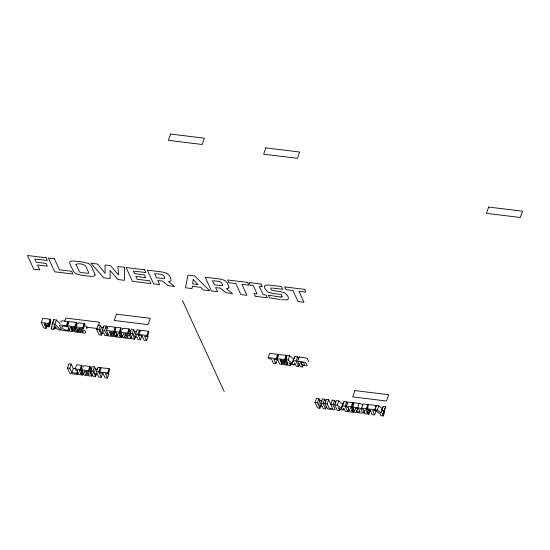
<?xml version="1.0" encoding="UTF-8"?>
<svg xmlns="http://www.w3.org/2000/svg" width="550" height="550" viewBox="0 0 550 550"><rect width="100%" height="100%" fill="white"/><g stroke="black" fill="none" stroke-linecap="round" stroke-linejoin="round"><path stroke-width="0.82" d="M54.12 327.422L54.34 325.71L56.251 327.683L54.12 327.422L54.608 326.019M53.838 329.285L53.989 328.371L57.324 328.783L58.369 329.835L60.974 330.151L54.917 324.218L52.25 323.895L51.239 328.962L53.838 329.285L54.326 327.876M52.992 323.304L53.721 319.681L56.382 320.004L60.019 323.565M41.284 322.554L42.749 318.34L50.153 319.248L50.655 320.347L49.191 324.562L44.186 323.95L44.784 325.243L48.716 325.724L49.218 326.824L45.286 326.343L46.207 328.35L43.801 328.054L41.284 322.554L48.689 323.462L49.191 324.562M44.784 325.243L45.272 323.84M46.207 328.35L46.936 326.239M48.689 323.462L50.153 319.248M48.716 325.724L50.181 321.509L50.689 322.609L49.218 326.824M52.25 323.895L53.721 319.681M51.239 328.962L51.968 326.858M54.917 324.218L56.382 320.004M64.708 321.234L65.801 318.086L99.619 322.218L98.526 325.373M66.351 325.621L59.977 325.036A1.87 0.887 19.2 0 0 59.51 325.339L61.442 329.691A1.925 0.914 19.2 0 0 62.549 330.289L63.972 330.598A37.606 17.868 19.2 0 0 65.01 330.715L68.833 331.038L68.351 329.979C64.027 331.643 57.042 324.115 66.859 326.721L66.351 325.621L67.822 321.406L61.442 320.822A1.87 0.887 19.2 0 0 60.974 321.124L61.071 322.066M66.859 326.721L68.324 322.506L67.822 321.406M67.458 325.751L68.922 321.537L76.319 322.444L76.828 323.544L75.364 327.759L70.359 327.147L70.847 328.206L74.779 328.687L75.281 329.787L71.349 329.306L71.871 330.447L76.869 331.059L77.378 332.159L69.974 331.251L67.458 325.751L74.855 326.659L75.364 327.759M68.351 329.979L69.08 327.876M68.833 331.038L69.568 328.934M70.847 328.206L71.335 326.803M71.871 330.447L72.359 329.044M74.855 326.659L76.319 322.444M74.779 328.687L76.003 325.174M75.281 329.787L76.752 325.572L76.244 324.472M76.869 331.059L77.605 328.948M77.825 324.308L77.639 323.159A1.87 0.887 19.2 0 1 78.107 322.857L84.363 323.428L84.865 324.528L83.401 328.742L78.629 328.501L79.392 329.264L84.246 330.22L85.278 331.244L85.683 332.599L84.301 333.059L78.148 332.179L77.667 331.121L78.155 329.711M77.378 332.159L78.107 330.055L82.83 330.825L83.153 331.526A0.743 0.351 19.2 0 1 82.672 331.856M67.396 367.984L68.86 363.77L71.259 364.066L73.274 368.466L71.809 372.68L76.677 373.271L77.179 374.371L69.912 373.484L67.396 367.984L69.795 368.28L71.809 372.68M83.401 328.742L82.899 327.642L84.363 323.428M69.795 368.28L71.259 364.066M77.248 373.34L78.451 373.491L76.938 370.191L75.735 370.04L75.233 368.94L76.698 364.726L81.503 365.317L82.005 366.417L80.541 370.631L79.338 370.48L80.85 373.78L82.053 373.931L82.555 375.031L77.756 374.44L77.248 373.34L77.736 371.938M76.677 373.271L77.653 370.466M77.179 374.371L77.914 372.268M80.541 370.631L80.039 369.531L81.503 365.317M80.85 373.78L82.314 369.566L81.104 366.926M102.238 333.004L101.509 335.108L99.11 334.812L96.587 329.312L98.051 325.098L100.458 325.394L101.448 327.553L99.976 331.767L103.311 332.173L102.321 330.014L103.792 325.799L106.191 326.095L107.449 328.845M82.053 373.931L82.782 371.821M82.555 375.031L83.291 372.921M99.976 331.767L98.986 329.608L100.458 325.394M83.222 367.159L83.029 366.114A1.87 0.887 19.2 0 1 83.524 365.757L89.904 366.341L90.406 367.441L88.942 371.656L84.067 371.236L85.236 374.021A0.743 0.351 19.2 0 0 86.096 374.516L88.866 374.797L88.344 373.663L86.611 373.45L86.178 372.508L86.666 371.099M88.942 371.656L88.433 370.556L89.904 366.341M96.257 374.509L95.528 376.612L93.129 376.324L90.606 370.824L92.07 366.609L94.476 366.898L95.459 369.064L93.995 373.278L97.329 373.684L96.339 371.518L97.804 367.311L100.21 367.599L100.836 368.974M101.509 335.108L100.485 332.867L103.819 333.272L104.844 335.514L107.243 335.809L104.727 330.309L106.191 326.095M88.433 370.556L82.06 369.971A1.87 0.887 19.2 0 0 81.593 370.274L83.524 374.632A1.925 0.914 19.2 0 0 84.624 375.224L86.054 375.533A49.328 23.444 19.2 0 0 88.076 375.753L91.699 376.035L90.317 373.01L91.534 369.497M106.343 330.502L107.807 326.288L115.204 327.195L115.713 328.295L114.242 332.509L109.244 331.897L109.732 332.963L113.664 333.438L114.166 334.538L110.234 334.063L110.756 335.197L115.754 335.809L116.263 336.909L108.859 336.009L106.343 330.502L113.74 331.409L114.242 332.509M93.995 373.278L93.005 371.112L94.476 366.898M91.699 376.035L92.434 373.931M107.243 335.809L107.979 333.699M110.756 335.197L111.244 333.795M95.528 376.612L94.504 374.378L97.831 374.784L98.863 377.025L101.262 377.314L98.746 371.814L100.21 367.599M99.694 371.931L101.159 367.716L109.161 368.692L109.663 369.793L108.199 374.007L105.394 373.67L107.408 378.07L105.009 377.774L102.994 373.374L100.196 373.031L99.694 371.931L107.69 372.907L108.199 374.007M113.74 331.409L115.204 327.195M113.664 333.438L114.152 332.035M116.449 335.892L117.645 336.043L116.139 332.743L114.936 332.592L114.434 331.492L115.899 327.278L120.698 327.869L121.206 328.969L119.735 333.183L118.539 333.032L120.044 336.332L121.248 336.483L121.749 337.583L116.951 336.999L116.449 335.892L117.177 333.788M114.166 334.538L115.142 331.732M101.262 377.314L102.726 373.099M115.754 335.809L116.731 333.004M116.263 336.909L116.992 334.806M119.735 333.183L119.233 332.083L120.698 327.869M120.044 336.332L121.268 332.826M107.69 372.907L109.161 368.692M121.248 336.483L121.736 335.074M107.408 378.07L108.879 373.856L108.206 372.384M121.749 337.583L122.485 335.472M124.403 336.572A0.743 0.351 19.2 0 0 125.29 337.067L128.067 337.349L127.545 336.215L125.812 336.002L125.379 335.06L125.868 333.651M124.438 336.572L123.248 333.822L128.136 334.207L127.634 333.107L129.099 328.893L122.726 328.316A1.87 0.887 19.2 0 0 122.251 328.611L122.348 329.553M128.136 334.207L129.601 329.993L129.099 328.893M135.458 337.061L134.722 339.164L132.323 338.876L129.807 333.376L131.271 329.161L133.671 329.45L134.661 331.616L133.196 335.83L136.531 336.236L135.541 334.07L137.005 329.863L139.404 330.151L140.037 331.526M123.826 337.776L125.256 338.085A49.328 23.444 19.2 0 0 127.27 338.305L130.9 338.587L129.511 335.562L130.735 332.049M133.196 335.83L132.206 333.664L133.671 329.45M130.9 338.587L131.629 336.483M134.722 339.164L133.698 336.93L137.032 337.336L138.057 339.577L140.456 339.866L137.94 334.366L139.404 330.151M138.889 334.482L140.353 330.268L148.356 331.244L148.858 332.344L147.393 336.559L144.595 336.222L146.609 340.622L144.21 340.326L142.196 335.926L139.391 335.582L138.889 334.482L146.891 335.459L147.393 336.559M140.456 339.866L141.928 335.651M146.891 335.459L148.356 331.244M146.609 340.622L148.074 336.407L147.4 334.936M268.187 357.582L269.651 353.368L277.654 354.351L278.156 355.451L276.691 359.666L273.893 359.322L275.907 363.722L273.508 363.426L271.494 359.026L268.689 358.683L268.187 357.582L276.189 358.559L276.691 359.666M276.189 358.559L277.654 354.351M277.159 358.683L278.623 354.468L286.021 355.369L286.529 356.469L285.065 360.683L280.06 360.071L280.548 361.137L284.481 361.618L284.982 362.718L281.05 362.237L281.572 363.378L286.571 363.983L287.079 365.09L279.675 364.183L277.159 358.683L284.556 359.583L285.065 360.683M275.907 363.722L277.372 359.507M280.548 361.137L281.036 359.734M281.572 363.378L282.061 361.969M284.556 359.583L286.021 355.369M284.481 361.618L285.945 357.404L286.454 358.504M285.649 359.721L287.114 355.506L289.651 355.816L293.652 359.047L292.181 363.261L288.186 360.03L285.649 359.721L288.166 365.221L290.572 365.516L291.301 363.406M284.982 362.718L286.206 359.205M286.571 363.983L287.306 361.879M288.186 360.03L289.651 355.816M287.079 365.09L287.808 362.979M292.909 361.831L293.397 360.429M292.181 363.261L294.986 356.469L297.516 356.778L298.781 359.528M290.572 365.516L289.163 362.45L291.933 364.643L293.796 364.87L294.284 363.467M293.796 364.87L294.766 363.131L296.168 366.197L298.567 366.493L296.051 360.993L297.516 356.778M303.071 365.578L302.582 366.981L300.183 366.692L297.667 361.185L299.131 356.971L306.494 358.071A1.87 0.887 19.2 0 1 307.312 358.524L308.571 361.281A1.87 0.887 19.2 0 1 308.103 361.584M298.567 366.493L299.551 363.681M301.359 364.313L300.568 362.581C303.779 360.807 307.161 367.008 301.359 364.313L302.094 362.203M320.897 405.398L319.921 408.21L317.522 407.914L315.006 402.414L316.47 398.2L318.869 398.496L319.859 400.654L318.395 404.869L321.729 405.281L320.739 403.116L322.204 398.901L324.603 399.197L325.861 401.947M318.395 404.869L317.405 402.71L318.869 398.496M319.921 408.21L318.897 405.969L322.231 406.381L323.256 408.616L325.655 408.911L323.139 403.411L324.603 399.197M328.618 399.685L327.154 403.899L329.051 408.018L330.007 408.478L332.626 408.588L330.756 404.339L332.221 400.125L334.62 400.421L333.156 404.635L335.087 409.585A1.87 0.887 19.2 0 1 334.62 409.881L328.212 409.097A1.87 0.887 19.2 0 1 327.394 408.643L324.754 403.604L326.219 399.396L328.618 399.685L330.481 403.755L331.375 404.25M325.655 408.911L326.391 406.808M334.757 404.828L336.222 400.613L338.759 400.922L342.753 404.161L341.289 408.375L337.288 405.137L334.757 404.828L337.274 410.334L339.673 410.623L340.161 409.221M337.288 405.137L338.759 400.922M341.77 407.646L342.506 405.536M341.289 408.375L344.094 401.576L346.624 401.885L347.572 403.947M339.673 410.623L338.271 407.557L341.041 409.75L342.904 409.977L343.393 408.574M342.904 409.977L343.874 408.244L345.276 411.311L347.676 411.599L345.159 406.099L346.624 401.885M348.384 410.651L349.587 410.795L348.074 407.495L346.878 407.351L346.369 406.251L347.841 402.036L352.639 402.621L353.141 403.721L351.677 407.935L350.474 407.791L351.986 411.091L353.189 411.235L353.691 412.335L348.893 411.751L348.384 410.651L348.879 409.248M347.676 411.599L348.899 408.093M351.677 407.935L351.175 406.835L352.639 402.621M352.371 406.979L359.102 407.942A2.612 1.244 19.2 0 1 360.834 408.904L362.478 412.521A2.612 1.244 19.2 0 1 361.494 413.16L354.888 412.486L352.371 406.979L353.836 402.765L360.573 403.728A2.612 1.244 19.2 0 1 362.299 404.69L362.691 405.164M351.986 411.091L353.21 407.578M353.189 411.235L353.925 409.131M353.691 412.335L354.427 410.231M357.576 407.619L359.04 403.404M356.785 411.675L355.272 408.375L358.318 408.842A0.935 0.447 19.2 0 1 358.703 409.056L359.961 411.806A0.935 0.447 19.2 0 1 359.741 411.943L356.785 411.675L358.009 408.162M363.612 412.514L364.808 412.658L363.303 409.358L362.099 409.207L361.598 408.107L363.062 403.893L367.861 404.484L366.396 408.698L366.905 409.798L365.702 409.647L367.214 412.954L368.411 413.098L368.919 414.198L364.114 413.614L363.612 412.514L364.341 410.403M366.926 408.76L368.397 404.546L378.833 405.824L382.257 408.767L380.793 412.981L377.369 410.039L366.926 408.76L367.434 409.86L370.232 410.204L372.247 414.604L374.646 414.899L376.118 410.685M366.905 409.798L368.122 406.285M367.214 412.954L368.431 409.441M368.411 413.098L369.387 410.286M368.919 414.198L370.384 409.984M376.296 405.515L374.832 409.729L380.222 414.205L380.889 415.663L383.288 415.951L384.752 411.737L384.086 410.286L385.77 406.67L383.233 406.361L382.257 408.767M376.393 405.522L374.928 409.736L375.437 410.836L372.632 410.499L374.646 414.899M377.369 410.039L378.833 405.824M380.793 412.981L383.233 406.361M383.288 415.951L382.621 414.501L383.838 410.987M382.621 414.501L385.77 406.67M293.652 359.047L294.986 356.469M342.753 404.161L344.094 401.576M86.646 328.783C88.206 327.546 85.422 325.304 83.944 325.456M67.932 325.607L66.873 325.504M67.258 322.376L68.324 322.506M83.827 324.397L84.865 324.528M128.535 329.863L129.601 329.993M101.448 327.553L103.943 327.862M134.661 331.616L136.324 331.815M128.913 331.093L130.976 331.347M86.439 327.181L97.426 328.522M82.899 327.642L76.642 327.071A1.87 0.887 19.2 0 0 76.175 327.374L77.179 329.574A1.87 0.887 19.2 0 0 77.997 330.034L78.121 330.082M96.587 329.312L98.986 329.608M102.321 330.014L104.727 330.309M114.434 331.492L119.233 332.083M127.634 333.107L121.261 332.523A1.87 0.887 19.2 0 0 120.787 332.826L122.719 337.184A1.925 0.914 19.2 0 0 123.826 337.776M129.807 333.376L132.206 333.664M135.541 334.07L137.94 334.366M125.379 335.06L129.511 335.562M293.521 360.683L296.051 360.993M297.667 361.185L305.03 362.285A1.87 0.887 19.2 0 1 305.848 362.739L307.106 365.496A1.87 0.887 19.2 0 1 306.639 365.798L301.868 365.413L302.582 366.981M89.341 367.311L90.406 367.441M95.459 369.064L97.962 369.366M89.973 368.576L91.52 368.768M73.274 368.466L75.708 368.761M75.233 368.94L80.039 369.531M90.606 370.824L93.005 371.112M96.339 371.518L98.746 371.814M319.859 400.654L322.362 400.964M86.178 372.508L90.317 373.01M315.006 402.414L317.405 402.71M320.739 403.116L323.139 403.411M324.754 403.604L327.154 403.899M330.756 404.339L333.156 404.635M342.623 405.79L345.159 406.099M346.369 406.251L351.175 406.835M361.598 408.107L366.396 408.698M381.769 410.575L384.299 410.884M280.837 297.028L268.331 295.226L269.548 297.873L280.053 299.496M82.665 331.843L77.667 331.121M282.569 299.839L287.506 299.791A4.482 2.131 19.2 0 0 288.069 299.427C289.176 297.234 286.983 294.566 285.251 293.274A4.482 2.131 19.2 0 0 284.268 292.724L280.741 291.672L272.649 290.579L271.384 289.871L270.744 288.674L270.937 288.124L271.837 287.973L282.673 289.279L281.414 286.529L268.868 285.01L265.375 285.244A4.476 2.131 19.2 0 0 264.798 285.615L264.413 286.66L264.729 287.959A53.818 25.575 19.2 0 0 265.231 289.053L267.582 291.692A4.476 2.131 19.2 0 0 268.593 292.263L272.319 293.363L281.243 294.484L282.054 296.251M281.449 299.688L280.988 299.626M166.334 273.137L162.202 271.975L147.345 270.139L153.642 283.896L159.644 284.632L157.754 280.507L162.422 281.077L168.142 285.67L174.646 286.461L168.499 281.634L169.709 281.49A4.524 2.152 19.2 0 0 170.871 280.796C171.435 278.142 169.386 275.282 167.344 273.707A4.482 2.131 19.2 0 0 166.334 273.137M353.836 402.765L353.994 403.109M352.248 404.236L353.148 406.216M334.62 400.421L335.768 402.923M332.221 400.125L332.447 400.627M326.219 399.396L326.446 399.891M299.131 356.971L299.447 357.658M182.469 300.458L224.201 391.6M120.608 330.137L121.516 332.118M282.129 296.257A1.849 0.88 19.2 0 1 280.857 297.076M124.403 267.341L124.369 280.321L118.03 279.544L110.117 270.511L110.027 278.568L103.696 277.791L91.066 263.264L97.563 264.062L105.119 273.329L105.071 264.976L110.406 265.629L118.449 274.959L117.906 266.544L124.403 267.341M75.955 264.454L79.551 271.996L81.242 272.635L88.419 273.302L88.674 272.566L85.731 266.138C83.889 263.856 77.949 263.079 75.955 264.454M164.739 278.025L163.625 278.609L156.496 277.75L154.605 273.625C157.767 274.381 164.237 273.006 164.739 278.025M222.613 285.099L221.499 285.677L214.369 284.824L212.479 280.699C215.641 281.456 222.111 280.081 222.613 285.099M95.04 274.711L94.662 275.756A4.476 2.131 19.2 0 1 94.078 276.127L90.977 276.396L81.407 275.254L76.422 273.969A4.482 2.131 19.2 0 1 75.412 273.405L73.336 271.253L70.063 264.22L69.637 262.673L70.022 261.628A4.482 2.131 19.2 0 1 70.599 261.257L73.7 260.989L83.27 262.13L88.254 263.409A4.482 2.131 19.2 0 1 89.265 263.979L91.486 266.372L95.04 274.711M228.944 287.148L228.745 287.863A4.524 2.152 19.2 0 1 227.583 288.564L226.373 288.702L232.519 293.535L226.022 292.744L220.296 288.145L215.627 287.574L217.518 291.706L211.516 290.971L205.219 277.214L220.076 279.043L224.208 280.211A4.482 2.131 19.2 0 1 225.218 280.775L227.301 282.934L228.944 287.148M193.201 279.641L192.644 283.931L197.979 284.584L193.201 279.641M192.314 286.303L191.936 288.578L185.433 287.781L187.976 275.11L194.638 275.921L209.777 290.757L203.273 289.96L200.647 287.32L192.314 286.303M170.555 134.049L168.362 140.353L202.18 144.485L204.373 138.181L170.555 134.049M116.442 314.167L114.242 320.471L148.06 324.61L150.253 318.299L116.442 314.167M265.829 147.888L263.636 154.192L297.454 158.324L299.647 152.02L265.829 147.888M354.894 390.589L352.701 396.894L386.519 401.026L388.712 394.721L354.894 390.589M488.682 207.054L486.489 213.359L520.307 217.491L522.5 211.186L488.682 207.054M46.008 257.757L27.5 255.496L33.797 269.252L39.799 269.981L37.503 264.976L47.341 266.179L46.083 263.429L36.245 262.226L34.76 258.981L47.266 260.507L46.008 257.757M54.416 258.789L48.421 258.053L54.711 271.81L72.889 274.031L71.631 271.274L59.455 269.789L54.416 258.789M144.616 269.809L126.108 267.548L132.406 281.304L150.913 283.566L149.655 280.809L137.149 279.283L135.843 276.437L145.681 277.64L144.423 274.89L134.585 273.687L133.368 271.033L145.874 272.559L144.616 269.809M247.617 282.397L227.617 279.95L228.876 282.707L235.874 283.559L240.914 294.559L246.916 295.295L241.876 284.295L248.882 285.147L247.617 282.397M261.044 284.041L249.04 282.569L250.305 285.319L253.303 285.691L257.084 293.941L254.079 293.576L255.337 296.326L267.341 297.791L266.083 295.041L263.079 294.676L259.304 286.426L262.309 286.791L261.044 284.041M304.707 289.376L284.707 286.928L285.966 289.678L292.964 290.538L298.004 301.538L304.006 302.273L298.966 291.273L305.972 292.126L304.707 289.376"/></g></svg>
